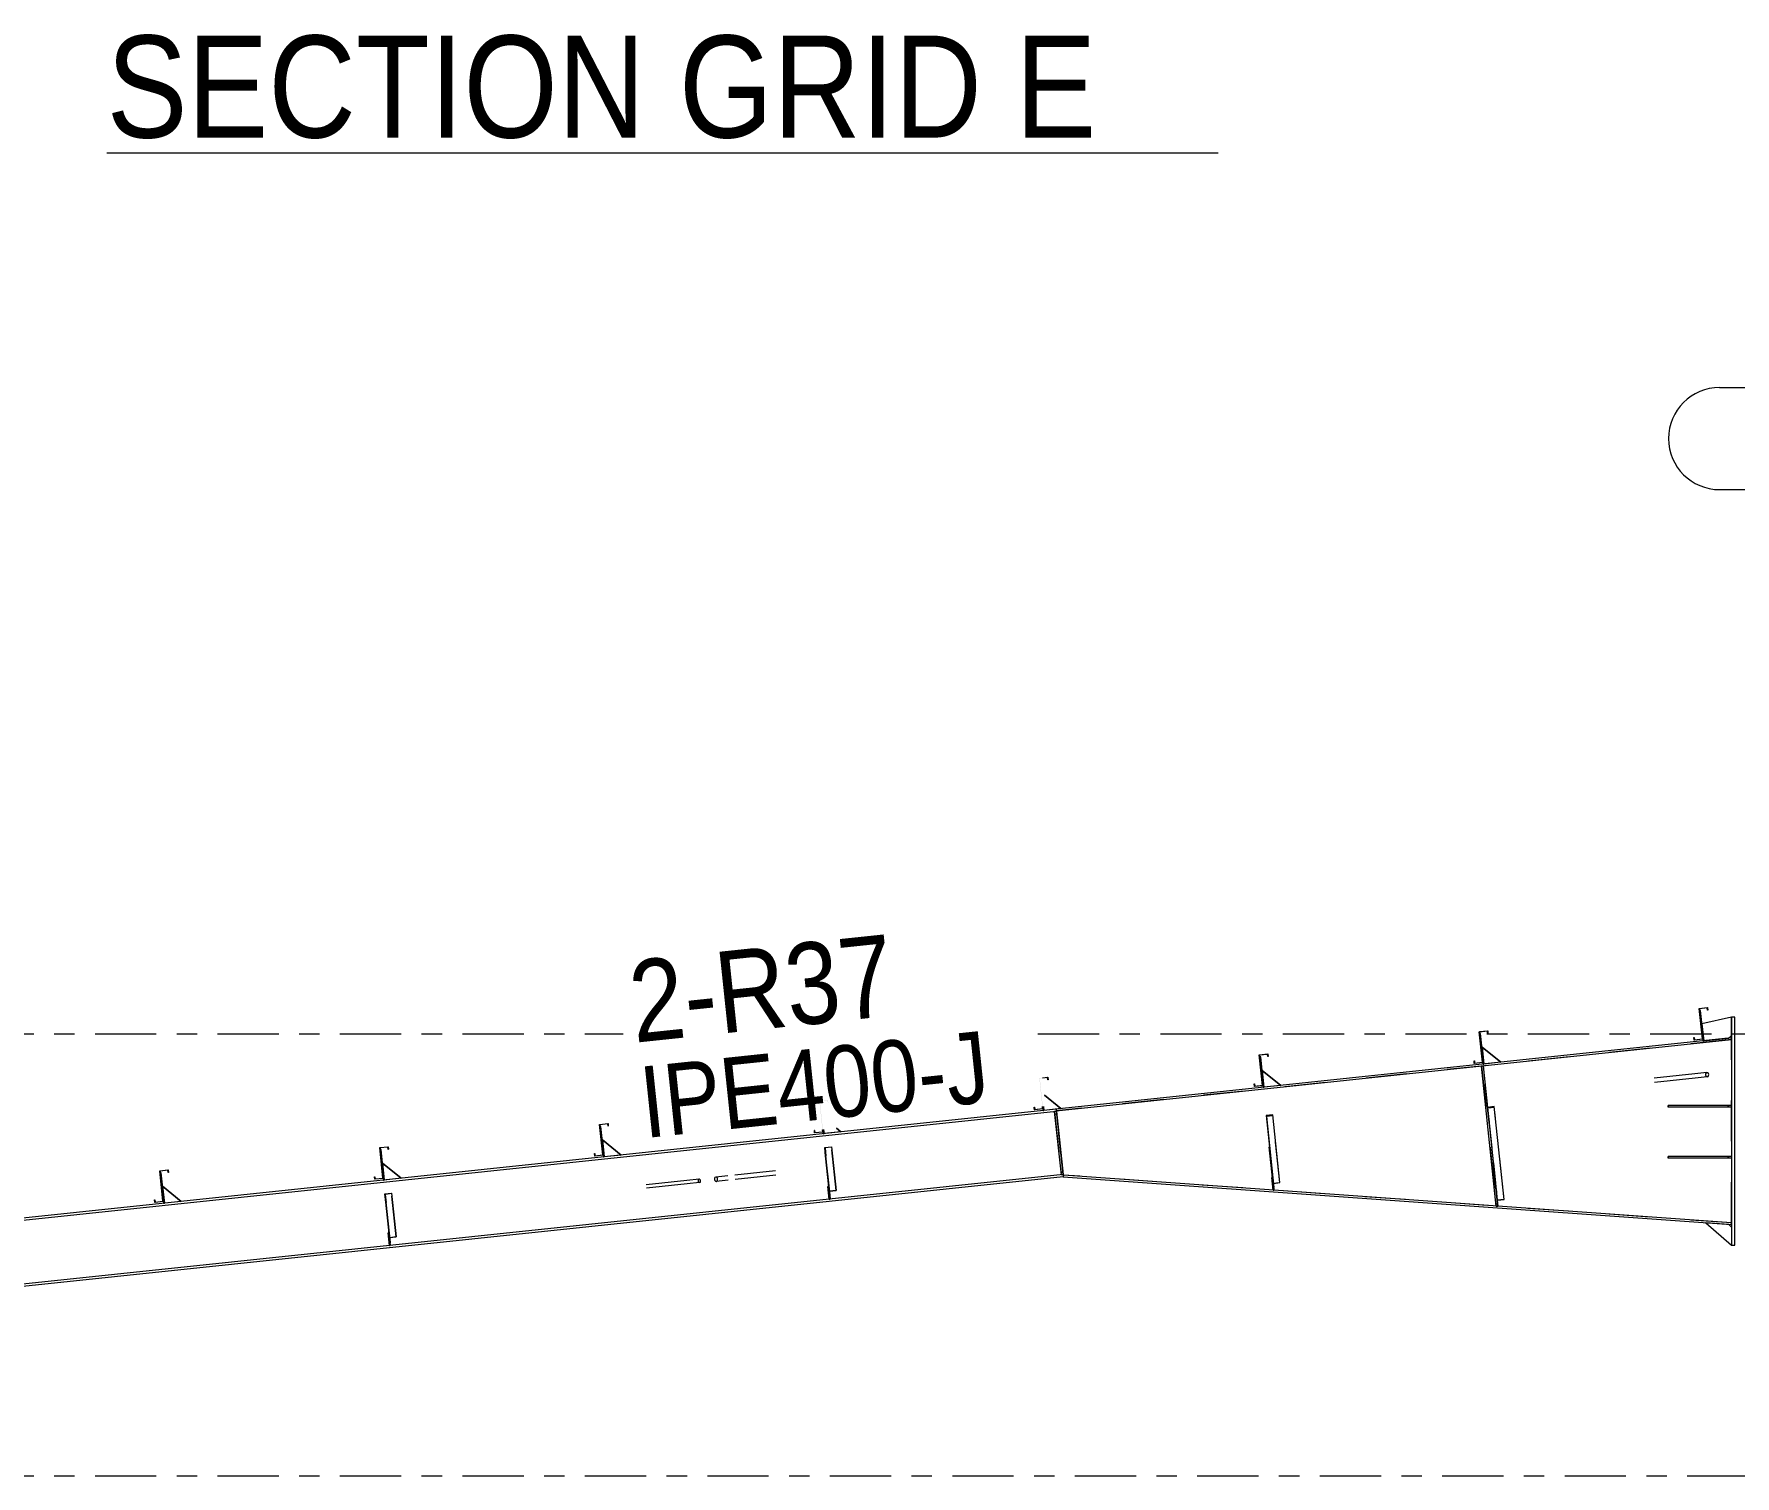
# Model space of a CAD drawing. Header units: millimetres. Extents: x -49 to 773, y -69 to 505.
# Drawn here: x 137 to 220.3, y 91.9 to 162.5 of the extents above; entities that cross this region are included whole.
import ezdxf

# ---------------------------------------------------------------- set-up
doc = ezdxf.new("R2010")
doc.units = ezdxf.units.MM
for name, pattern in [('XKITLINE00', [0]), ('XKITLINE02', [4, 2, -2]), ('XKITLINE03', [6, 3, -1, 1, -1])]:
    doc.linetypes.add(name, pattern=pattern)
for name, color, linetype, lineweight in [('OtherObjectType', 7, 'Continuous', 0), ('Part', 2, 'Continuous', 0), ('PartMark', 7, 'Continuous', 0), ('S-grid', 1, 'Continuous', 0)]:
    doc.layers.add(name, color=color, linetype=linetype, lineweight=lineweight)
doc.styles.add('ARIAL', font='ARIAL.TTF')

# ---------------------------------------------------------------- blocks, each defined once
blk = doc.blocks.new('*A16')
at = {"layer": 'Part'}
blk.add_hatch(color=3, dxfattribs=at).paths.add_polyline_path([(164.718, 109.1), (165.132, 109.144), (165.145, 109.019), (165.13, 109.018), (165.119, 109.127), (164.734, 109.086), (164.892, 107.593), (164.477, 107.549), (164.464, 107.674), (164.479, 107.675), (164.491, 107.566), (164.875, 107.606)], flags=17)
blk = doc.blocks.new('*A17')
at = {"layer": 'Part'}
blk.add_hatch(color=3, dxfattribs=at).paths.add_polyline_path([(175.491, 110.236), (175.906, 110.28), (175.919, 110.156), (175.904, 110.154), (175.892, 110.263), (175.508, 110.223), (175.665, 108.729), (175.251, 108.686), (175.238, 108.81), (175.253, 108.812), (175.264, 108.702), (175.649, 108.743)], flags=17)
blk = doc.blocks.new('*A18')
at = {"layer": 'Part'}
blk.add_hatch(color=3, dxfattribs=at).paths.add_polyline_path([(154.199, 105.695), (154.53, 105.73), (154.532, 105.709), (154.217, 105.675), (154.259, 105.277), (154.243, 105.275)], flags=17)
blk = doc.blocks.new('*A19')
at = {"layer": 'Part'}
blk.add_hatch(color=3, dxfattribs=at).paths.add_polyline_path([(175.746, 107.967), (176.077, 108.002), (176.079, 107.981), (175.765, 107.948), (175.807, 107.549), (175.79, 107.547)], flags=17)
blk = doc.blocks.new('*A31')
at = {"layer": 'Part'}
blk.add_hatch(color=3, dxfattribs=at).paths.add_polyline_path([(143.171, 106.827), (143.585, 106.871), (143.598, 106.746), (143.583, 106.745), (143.572, 106.854), (143.187, 106.814), (143.345, 105.32), (142.93, 105.277), (142.917, 105.401), (142.932, 105.403), (142.944, 105.293), (143.328, 105.334)], flags=17)
blk = doc.blocks.new('*A32')
at = {"layer": 'Part'}
blk.add_hatch(color=3, dxfattribs=at).paths.add_polyline_path([(153.944, 107.963), (154.359, 108.007), (154.372, 107.883), (154.357, 107.881), (154.345, 107.991), (153.961, 107.95), (154.118, 106.457), (153.704, 106.413), (153.691, 106.537), (153.706, 106.539), (153.717, 106.43), (154.102, 106.47)], flags=17)
blk = doc.blocks.new('*A33')
at = {"layer": 'Part'}
blk.add_hatch(color=3, dxfattribs=at).paths.add_polyline_path([(164.718, 109.1), (165.132, 109.144), (165.145, 109.019), (165.13, 109.018), (165.119, 109.127), (164.734, 109.086), (164.892, 107.593), (164.477, 107.549), (164.464, 107.674), (164.479, 107.675), (164.491, 107.566), (164.875, 107.606)], flags=17)
blk = doc.blocks.new('*A34')
at = {"layer": 'Part'}
blk.add_hatch(color=3, dxfattribs=at).paths.add_polyline_path([(175.491, 110.236), (175.906, 110.28), (175.919, 110.156), (175.904, 110.154), (175.892, 110.263), (175.508, 110.223), (175.665, 108.729), (175.251, 108.686), (175.238, 108.81), (175.253, 108.812), (175.264, 108.702), (175.649, 108.743)], flags=17)
blk = doc.blocks.new('*A58')
at = {"layer": 'Part'}
blk.add_hatch(color=3, dxfattribs=at).paths.add_polyline_path([(153.944, 107.963), (154.359, 108.007), (154.372, 107.883), (154.357, 107.881), (154.345, 107.991), (153.961, 107.95), (154.118, 106.457), (153.704, 106.413), (153.691, 106.537), (153.706, 106.539), (153.717, 106.43), (154.102, 106.47)], flags=17)
blk = doc.blocks.new('*A66')
at = {"layer": 'Part'}
blk.add_hatch(color=3, dxfattribs=at).paths.add_polyline_path([(143.171, 106.827), (143.585, 106.871), (143.598, 106.746), (143.583, 106.745), (143.572, 106.854), (143.187, 106.814), (143.345, 105.32), (142.93, 105.277), (142.917, 105.401), (142.932, 105.403), (142.944, 105.293), (143.328, 105.334)], flags=17)
blk = doc.blocks.new('*A83')
at = {"layer": 'Part'}
blk.add_hatch(color=3, dxfattribs=at).paths.add_polyline_path([(218.586, 114.782), (219, 114.825), (219.013, 114.701), (218.998, 114.699), (218.987, 114.809), (218.602, 114.768), (218.76, 113.275), (218.345, 113.231), (218.332, 113.355), (218.347, 113.357), (218.359, 113.248), (218.743, 113.288)], flags=17)
blk = doc.blocks.new('*A84')
at = {"layer": 'Part'}
blk.add_hatch(color=3, dxfattribs=at).paths.add_polyline_path([(186.265, 111.373), (186.679, 111.416), (186.692, 111.292), (186.677, 111.29), (186.666, 111.4), (186.281, 111.359), (186.439, 109.866), (186.025, 109.822), (186.011, 109.946), (186.026, 109.948), (186.038, 109.839), (186.422, 109.879)], flags=17)
blk = doc.blocks.new('*A85')
at = {"layer": 'Part'}
blk.add_hatch(color=3, dxfattribs=at).paths.add_polyline_path([(197.039, 112.509), (197.453, 112.553), (197.466, 112.428), (197.451, 112.427), (197.44, 112.536), (197.055, 112.496), (197.213, 111.002), (196.798, 110.958), (196.785, 111.083), (196.8, 111.084), (196.811, 110.975), (197.196, 111.016)], flags=17)
blk = doc.blocks.new('*A86')
at = {"layer": 'Part'}
blk.add_hatch(color=3, dxfattribs=at).paths.add_polyline_path([(207.812, 113.645), (208.226, 113.689), (208.24, 113.565), (208.225, 113.563), (208.213, 113.672), (207.829, 113.632), (207.986, 112.139), (207.572, 112.095), (207.559, 112.219), (207.574, 112.221), (207.585, 112.111), (207.97, 112.152)], flags=17)
blk = doc.blocks.new('*A89')
at = {"layer": 'Part'}
blk.add_hatch(color=3, dxfattribs=at).paths.add_polyline_path([(218.586, 114.782), (219, 114.825), (219.013, 114.701), (218.998, 114.699), (218.987, 114.809), (218.602, 114.768), (218.76, 113.275), (218.345, 113.231), (218.332, 113.355), (218.347, 113.357), (218.359, 113.248), (218.743, 113.288)], flags=17)
blk = doc.blocks.new('*A90')
at = {"layer": 'Part'}
blk.add_hatch(color=3, dxfattribs=at).paths.add_polyline_path([(197.039, 112.509), (197.453, 112.553), (197.466, 112.428), (197.451, 112.427), (197.44, 112.536), (197.055, 112.496), (197.213, 111.002), (196.798, 110.958), (196.785, 111.083), (196.8, 111.084), (196.811, 110.975), (197.196, 111.016)], flags=17)
blk = doc.blocks.new('*A91')
at = {"layer": 'Part'}
blk.add_hatch(color=3, dxfattribs=at).paths.add_polyline_path([(207.812, 113.645), (208.226, 113.689), (208.24, 113.565), (208.225, 113.563), (208.213, 113.672), (207.829, 113.632), (207.986, 112.139), (207.572, 112.095), (207.559, 112.219), (207.574, 112.221), (207.585, 112.111), (207.97, 112.152)], flags=17)
blk = doc.blocks.new('*A92')
at = {"layer": 'Part'}
blk.add_hatch(color=3, dxfattribs=at).paths.add_polyline_path([(208.218, 109.937), (208.55, 109.972), (208.553, 109.94), (208.238, 109.907), (208.303, 109.294), (208.286, 109.292)], flags=17)
blk = doc.blocks.new('*A93')
at = {"layer": 'Part'}
blk.add_hatch(color=3, dxfattribs=at).paths.add_polyline_path([(197.367, 109.533), (197.699, 109.568), (197.702, 109.542), (197.387, 109.509), (197.439, 109.014), (197.422, 109.012)], flags=17)
blk = doc.blocks.new('*A94')
at = {"layer": 'Part'}
blk.add_hatch(color=3, dxfattribs=at).paths.add_polyline_path([(186.265, 111.373), (186.679, 111.416), (186.692, 111.292), (186.677, 111.29), (186.666, 111.4), (186.281, 111.359), (186.439, 109.866), (186.025, 109.822), (186.011, 109.946), (186.026, 109.948), (186.038, 109.839), (186.422, 109.879)], flags=17)
blk = doc.blocks.new('*A319')
at = {"layer": 'S-grid', "color": 1, "linetype": 'XKITLINE03', "lineweight": 0}
for p, q in [((-10, 113.542), (165.879, 113.542)), ((186.192, 113.542), (396.77, 113.542))]:
    blk.add_line(p, q, dxfattribs=at)
blk = doc.blocks.new('*A320')
at = {"layer": 'S-grid', "color": 1, "linetype": 'XKITLINE03', "lineweight": 0}
blk.add_line((-10, 91.875), (396.77, 91.875), dxfattribs=at)
blk = doc.blocks.new('*A322')
at = {"layer": 'Part', "color": 2, "linetype": 'XKITLINE00', "lineweight": 0}
for p, q in [((187.084, 109.85), (114.45, 102.189)), ((187.095, 109.742), (114.462, 102.081)), ((187.093, 109.767), (187.095, 109.742)), ((187.422, 106.643), (122.476, 99.793)), ((187.434, 106.535), (122.487, 99.685)), ((187.422, 106.643), (187.434, 106.535)), ((122.145, 99.758), (114.788, 98.982)), ((122.156, 99.65), (114.8, 98.874))]:
    blk.add_line(p, q, dxfattribs=at)
at = {"layer": 'Part', "color": 7, "linetype": 'XKITLINE02', "lineweight": 0}
for p, q in [((187.084, 109.85), (187.093, 109.767)), ((187.095, 109.742), (187.422, 106.643)), ((114.45, 102.189), (114.8, 98.874)), ((122.476, 99.793), (122.145, 99.758)), ((122.487, 99.685), (122.156, 99.65))]:
    blk.add_line(p, q, dxfattribs=at)
blk = doc.blocks.new('*A365')
at = {"layer": 'Part', "color": 2, "linetype": 'XKITLINE00', "lineweight": 0}
for p, q in [((164.718, 109.1), (165.132, 109.144)), ((164.875, 107.606), (164.718, 109.1)), ((165.119, 109.127), (164.734, 109.086)), ((164.734, 109.086), (164.892, 107.593)), ((165.13, 109.018), (165.119, 109.127)), ((165.145, 109.019), (165.13, 109.018)), ((165.132, 109.144), (165.145, 109.019)), ((164.464, 107.674), (164.479, 107.675)), ((164.477, 107.549), (164.464, 107.674)), ((164.892, 107.593), (164.477, 107.549)), ((164.479, 107.675), (164.491, 107.566)), ((164.491, 107.566), (164.875, 107.606))]:
    blk.add_line(p, q, dxfattribs=at)
blk = doc.blocks.new('*A366')
at = {"layer": 'Part', "color": 2, "linetype": 'XKITLINE00', "lineweight": 0}
for p, q in [((175.238, 108.81), (175.253, 108.812)), ((175.239, 108.802), (175.238, 108.81)), ((175.251, 108.686), (175.239, 108.802)), ((175.665, 108.729), (175.251, 108.686)), ((175.253, 108.812), (175.254, 108.803)), ((175.254, 108.803), (175.264, 108.702)), ((175.264, 108.702), (175.649, 108.743)), ((175.649, 108.743), (175.638, 108.844)), ((175.653, 108.845), (175.665, 108.729))]:
    blk.add_line(p, q, dxfattribs=at)
blk = doc.blocks.new('*A367')
at = {"layer": 'Part', "color": 7, "linetype": 'XKITLINE02', "lineweight": 0}
for p, q in [((154.451, 103.306), (154.199, 105.695)), ((154.467, 103.308), (154.217, 105.675)), ((154.756, 103.59), (154.53, 105.73)), ((154.423, 103.568), (154.754, 103.603)), ((154.441, 103.557), (154.756, 103.59)), ((154.451, 103.306), (154.467, 103.308))]:
    blk.add_line(p, q, dxfattribs=at)
blk = doc.blocks.new('*A368')
at = {"layer": 'Part', "color": 7, "linetype": 'XKITLINE02', "lineweight": 0}
for p, q in [((154.4, 103.788), (154.358, 103.784)), ((154.358, 103.784), (154.424, 103.162)), ((154.465, 103.167), (154.4, 103.788)), ((154.411, 103.287), (154.452, 103.291)), ((154.424, 103.162), (154.465, 103.167))]:
    blk.add_line(p, q, dxfattribs=at)
blk = doc.blocks.new('*A369')
at = {"layer": 'Part', "color": 2, "linetype": 'XKITLINE00', "lineweight": 0}
for p, q in [((154.199, 105.695), (154.53, 105.73)), ((154.243, 105.275), (154.199, 105.695)), ((154.532, 105.709), (154.217, 105.675)), ((154.217, 105.675), (154.259, 105.277)), ((154.259, 105.277), (154.243, 105.275)), ((154.243, 105.275), (154.427, 103.528)), ((154.467, 103.308), (154.259, 105.277)), ((154.53, 105.73), (154.756, 103.59)), ((154.441, 103.557), (154.756, 103.59)), ((154.451, 103.306), (154.467, 103.308))]:
    blk.add_line(p, q, dxfattribs=at)
at = {"layer": 'Part', "color": 7, "linetype": 'XKITLINE02', "lineweight": 0}
for p, q in [((154.423, 103.568), (154.754, 103.603)), ((154.427, 103.528), (154.451, 103.306))]:
    blk.add_line(p, q, dxfattribs=at)
blk = doc.blocks.new('*A370')
at = {"layer": 'Part', "color": 2, "linetype": 'XKITLINE00', "lineweight": 0}
for p, q in [((154.011, 107.87), (153.97, 107.866)), ((154.168, 106.378), (154.011, 107.87)), ((154.118, 106.457), (154.127, 106.374))]:
    blk.add_line(p, q, dxfattribs=at)
at = {"layer": 'Part', "color": 7, "linetype": 'XKITLINE02', "lineweight": 0}
for p, q in [((153.97, 107.866), (154.118, 106.457)), ((154.127, 106.374), (154.168, 106.378))]:
    blk.add_line(p, q, dxfattribs=at)
blk = doc.blocks.new('*A371')
at = {"layer": 'Part', "color": 2, "linetype": 'XKITLINE00', "lineweight": 0}
blk.add_line((154.997, 106.466), (154.081, 107.207), dxfattribs=at)
at = {"layer": 'Part', "color": 7, "linetype": 'XKITLINE02', "lineweight": 0}
for p, q in [((154.081, 107.207), (154.168, 106.378)), ((154.081, 107.207), (154.081, 107.207)), ((154.081, 107.207), (154.997, 106.466)), ((154.168, 106.378), (154.081, 107.207)), ((154.997, 106.466), (154.168, 106.378))]:
    blk.add_line(p, q, dxfattribs=at)
blk = doc.blocks.new('*A372')
at = {"layer": 'Part', "color": 2, "linetype": 'XKITLINE00', "lineweight": 0}
for p, q in [((154.358, 103.784), (154.4, 103.788)), ((154.424, 103.162), (154.358, 103.784)), ((154.427, 103.528), (154.465, 103.167))]:
    blk.add_line(p, q, dxfattribs=at)
at = {"layer": 'Part', "color": 7, "linetype": 'XKITLINE02', "lineweight": 0}
for p, q in [((154.4, 103.788), (154.427, 103.528)), ((154.411, 103.287), (154.452, 103.291)), ((154.465, 103.167), (154.424, 103.162))]:
    blk.add_line(p, q, dxfattribs=at)
blk = doc.blocks.new('*A373')
at = {"layer": 'Part', "color": 7, "linetype": 'XKITLINE02', "lineweight": 0}
for p, q in [((175.998, 105.579), (175.746, 107.967)), ((176.014, 105.581), (175.765, 107.948)), ((176.303, 105.863), (176.077, 108.002)), ((175.97, 105.841), (176.302, 105.876)), ((175.988, 105.829), (176.303, 105.863)), ((175.998, 105.579), (176.014, 105.581))]:
    blk.add_line(p, q, dxfattribs=at)
blk = doc.blocks.new('*A374')
at = {"layer": 'Part', "color": 7, "linetype": 'XKITLINE02', "lineweight": 0}
for p, q in [((175.947, 106.061), (175.905, 106.057)), ((175.905, 106.057), (175.971, 105.435)), ((176.012, 105.439), (175.947, 106.061)), ((175.958, 105.559), (175.999, 105.564)), ((175.971, 105.435), (176.012, 105.439))]:
    blk.add_line(p, q, dxfattribs=at)
blk = doc.blocks.new('*A375')
at = {"layer": 'Part', "color": 2, "linetype": 'XKITLINE00', "lineweight": 0}
for p, q in [((175.746, 107.967), (176.077, 108.002)), ((175.79, 107.547), (175.746, 107.967)), ((176.079, 107.981), (175.765, 107.948)), ((175.765, 107.948), (175.807, 107.549)), ((175.807, 107.549), (175.79, 107.547)), ((175.79, 107.547), (175.974, 105.801)), ((176.014, 105.581), (175.807, 107.549)), ((176.077, 108.002), (176.303, 105.863)), ((175.988, 105.829), (176.303, 105.863)), ((175.998, 105.579), (176.014, 105.581))]:
    blk.add_line(p, q, dxfattribs=at)
at = {"layer": 'Part', "color": 7, "linetype": 'XKITLINE02', "lineweight": 0}
for p, q in [((175.97, 105.841), (176.302, 105.876)), ((175.974, 105.801), (175.998, 105.579))]:
    blk.add_line(p, q, dxfattribs=at)
blk = doc.blocks.new('*A376')
at = {"layer": 'Part', "color": 7, "linetype": 'XKITLINE02', "lineweight": 0}
for p, q in [((175.653, 108.845), (175.665, 108.729)), ((175.674, 108.647), (175.716, 108.651))]:
    blk.add_line(p, q, dxfattribs=at)
at = {"layer": 'Part', "color": 2, "linetype": 'XKITLINE00', "lineweight": 0}
for p, q in [((175.665, 108.729), (175.674, 108.647)), ((175.716, 108.651), (175.695, 108.85))]:
    blk.add_line(p, q, dxfattribs=at)
blk = doc.blocks.new('*A377')
at = {"layer": 'Part', "color": 7, "linetype": 'XKITLINE02', "lineweight": 0}
for p, q in [((175.695, 108.85), (175.716, 108.651)), ((175.716, 108.651), (175.695, 108.85)), ((176.544, 108.738), (175.716, 108.651)), ((176.324, 108.916), (176.544, 108.738))]:
    blk.add_line(p, q, dxfattribs=at)
at = {"layer": 'Part', "color": 2, "linetype": 'XKITLINE00', "lineweight": 0}
blk.add_line((176.544, 108.738), (176.324, 108.916), dxfattribs=at)
blk = doc.blocks.new('*A378')
at = {"layer": 'Part', "color": 2, "linetype": 'XKITLINE00', "lineweight": 0}
for p, q in [((175.905, 106.057), (175.947, 106.061)), ((175.971, 105.435), (175.905, 106.057)), ((175.974, 105.801), (176.012, 105.439))]:
    blk.add_line(p, q, dxfattribs=at)
at = {"layer": 'Part', "color": 7, "linetype": 'XKITLINE02', "lineweight": 0}
for p, q in [((175.947, 106.061), (175.974, 105.801)), ((175.958, 105.559), (175.999, 105.564)), ((176.012, 105.439), (175.971, 105.435))]:
    blk.add_line(p, q, dxfattribs=at)
blk = doc.blocks.new('*A379')
at = {"layer": 'Part', "color": 2, "linetype": 'XKITLINE00', "lineweight": 0}
for p, q in [((164.785, 109.006), (164.743, 109.002)), ((164.942, 107.515), (164.785, 109.006)), ((164.892, 107.593), (164.901, 107.51))]:
    blk.add_line(p, q, dxfattribs=at)
at = {"layer": 'Part', "color": 7, "linetype": 'XKITLINE02', "lineweight": 0}
for p, q in [((164.743, 109.002), (164.892, 107.593)), ((164.901, 107.51), (164.942, 107.515))]:
    blk.add_line(p, q, dxfattribs=at)
blk = doc.blocks.new('*A380')
at = {"layer": 'Part', "color": 2, "linetype": 'XKITLINE00', "lineweight": 0}
blk.add_line((165.771, 107.602), (164.855, 108.343), dxfattribs=at)
at = {"layer": 'Part', "color": 7, "linetype": 'XKITLINE02', "lineweight": 0}
for p, q in [((164.855, 108.343), (164.942, 107.515)), ((164.855, 108.343), (164.855, 108.343)), ((164.855, 108.343), (165.771, 107.602)), ((164.942, 107.515), (164.855, 108.343)), ((165.771, 107.602), (164.942, 107.515))]:
    blk.add_line(p, q, dxfattribs=at)
blk = doc.blocks.new('*A392')
at = {"layer": 'Part', "color": 2, "linetype": 'XKITLINE00', "lineweight": 0}
for p, q in [((143.171, 106.827), (143.585, 106.871)), ((143.328, 105.334), (143.171, 106.827)), ((143.572, 106.854), (143.187, 106.814)), ((143.187, 106.814), (143.345, 105.32)), ((143.583, 106.745), (143.572, 106.854)), ((143.598, 106.746), (143.583, 106.745)), ((143.585, 106.871), (143.598, 106.746)), ((142.917, 105.401), (142.932, 105.403)), ((142.93, 105.277), (142.917, 105.401)), ((143.345, 105.32), (142.93, 105.277)), ((142.932, 105.403), (142.944, 105.293)), ((142.944, 105.293), (143.328, 105.334))]:
    blk.add_line(p, q, dxfattribs=at)
blk = doc.blocks.new('*A393')
at = {"layer": 'Part', "color": 2, "linetype": 'XKITLINE00', "lineweight": 0}
for p, q in [((153.944, 107.963), (154.359, 108.007)), ((154.102, 106.47), (153.944, 107.963)), ((154.345, 107.991), (153.961, 107.95)), ((153.961, 107.95), (154.118, 106.457)), ((154.357, 107.881), (154.345, 107.991)), ((154.372, 107.883), (154.357, 107.881)), ((154.359, 108.007), (154.372, 107.883)), ((153.691, 106.537), (153.706, 106.539)), ((153.704, 106.413), (153.691, 106.537)), ((154.118, 106.457), (153.704, 106.413)), ((153.706, 106.539), (153.717, 106.43)), ((153.717, 106.43), (154.102, 106.47))]:
    blk.add_line(p, q, dxfattribs=at)
blk = doc.blocks.new('*A394')
at = {"layer": 'Part', "color": 2, "linetype": 'XKITLINE00', "lineweight": 0}
for p, q in [((164.718, 109.1), (165.132, 109.144)), ((164.875, 107.606), (164.718, 109.1)), ((165.119, 109.127), (164.734, 109.086)), ((164.734, 109.086), (164.892, 107.593)), ((165.13, 109.018), (165.119, 109.127)), ((165.145, 109.019), (165.13, 109.018)), ((165.132, 109.144), (165.145, 109.019)), ((164.464, 107.674), (164.479, 107.675)), ((164.477, 107.549), (164.464, 107.674)), ((164.892, 107.593), (164.477, 107.549)), ((164.479, 107.675), (164.491, 107.566)), ((164.491, 107.566), (164.875, 107.606))]:
    blk.add_line(p, q, dxfattribs=at)
blk = doc.blocks.new('*A395')
at = {"layer": 'Part', "color": 2, "linetype": 'XKITLINE00', "lineweight": 0}
for p, q in [((175.238, 108.81), (175.253, 108.812)), ((175.239, 108.802), (175.238, 108.81)), ((175.251, 108.686), (175.239, 108.802)), ((175.665, 108.729), (175.251, 108.686)), ((175.253, 108.812), (175.254, 108.803)), ((175.254, 108.803), (175.264, 108.702)), ((175.264, 108.702), (175.649, 108.743)), ((175.649, 108.743), (175.638, 108.844)), ((175.653, 108.845), (175.665, 108.729))]:
    blk.add_line(p, q, dxfattribs=at)
blk = doc.blocks.new('*A512')
at = {"layer": 'Part', "color": 2, "linetype": 'XKITLINE00', "lineweight": 0}
blk.add_line((144.224, 105.329), (143.307, 106.071), dxfattribs=at)
at = {"layer": 'Part', "color": 7, "linetype": 'XKITLINE02', "lineweight": 0}
for p, q in [((143.307, 106.071), (143.395, 105.242)), ((143.307, 106.071), (143.307, 106.071)), ((143.307, 106.071), (144.224, 105.329)), ((143.395, 105.242), (143.307, 106.071)), ((144.224, 105.329), (143.395, 105.242))]:
    blk.add_line(p, q, dxfattribs=at)
blk = doc.blocks.new('*A513')
at = {"layer": 'Part', "color": 2, "linetype": 'XKITLINE00', "lineweight": 0}
for p, q in [((143.237, 106.734), (143.196, 106.729)), ((143.395, 105.242), (143.237, 106.734)), ((143.345, 105.32), (143.353, 105.237))]:
    blk.add_line(p, q, dxfattribs=at)
at = {"layer": 'Part', "color": 7, "linetype": 'XKITLINE02', "lineweight": 0}
for p, q in [((143.196, 106.729), (143.345, 105.32)), ((143.353, 105.237), (143.395, 105.242))]:
    blk.add_line(p, q, dxfattribs=at)
blk = doc.blocks.new('*A515')
at = {"layer": 'Part', "color": 7, "linetype": 'XKITLINE02', "lineweight": 0}
for p, q in [((173.328, 106.828), (171.001, 106.583)), ((173.35, 106.621), (171.023, 106.375))]:
    blk.add_line(p, q, dxfattribs=at)
at = {"layer": 'Part', "color": 2, "linetype": 'XKITLINE00', "lineweight": 0}
for p, q in [((170.345, 106.461), (170.34, 106.408)), ((170.34, 106.408), (170.356, 106.357)), ((170.371, 106.502), (170.345, 106.461)), ((170.356, 106.357), (170.39, 106.323)), ((170.41, 106.52), (170.371, 106.502)), ((170.39, 106.323), (170.432, 106.313)), ((171.001, 106.583), (170.41, 106.52)), ((170.452, 106.511), (170.41, 106.52)), ((171.023, 106.375), (170.432, 106.313)), ((170.432, 106.313), (170.471, 106.331)), ((170.486, 106.476), (170.452, 106.511)), ((170.471, 106.331), (170.497, 106.372)), ((170.502, 106.425), (170.486, 106.476)), ((170.497, 106.372), (170.502, 106.425))]:
    blk.add_line(p, q, dxfattribs=at)
blk = doc.blocks.new('*A516')
at = {"layer": 'Part', "color": 2, "linetype": 'XKITLINE00', "lineweight": 0}
for p, q in [((153.944, 107.963), (154.359, 108.007)), ((154.102, 106.47), (153.944, 107.963)), ((154.345, 107.991), (153.961, 107.95)), ((153.961, 107.95), (154.118, 106.457)), ((154.357, 107.881), (154.345, 107.991)), ((154.372, 107.883), (154.357, 107.881)), ((154.359, 108.007), (154.372, 107.883)), ((153.691, 106.537), (153.706, 106.539)), ((153.704, 106.413), (153.691, 106.537)), ((154.118, 106.457), (153.704, 106.413)), ((153.706, 106.539), (153.717, 106.43)), ((153.717, 106.43), (154.102, 106.47))]:
    blk.add_line(p, q, dxfattribs=at)
blk = doc.blocks.new('*A527')
at = {"layer": 'Part', "color": 7, "linetype": 'XKITLINE02', "lineweight": 0}
for p, q in [((168.986, 106.349), (166.527, 106.09)), ((169.003, 106.183), (166.544, 105.924))]:
    blk.add_line(p, q, dxfattribs=at)
at = {"layer": 'Part', "color": 2, "linetype": 'XKITLINE00', "lineweight": 0}
for p, q in [((169.597, 106.413), (168.986, 106.349)), ((169.614, 106.248), (169.003, 106.183)), ((169.555, 106.384), (169.542, 106.324)), ((169.542, 106.324), (169.567, 106.267)), ((169.597, 106.413), (169.555, 106.384)), ((169.567, 106.267), (169.614, 106.248)), ((169.644, 106.394), (169.597, 106.413)), ((169.614, 106.248), (169.657, 106.277)), ((169.669, 106.337), (169.644, 106.394)), ((169.657, 106.277), (169.669, 106.337))]:
    blk.add_line(p, q, dxfattribs=at)
blk = doc.blocks.new('*A529')
at = {"layer": 'Part', "color": 2, "linetype": 'XKITLINE00', "lineweight": 0}
for p, q in [((143.171, 106.827), (143.585, 106.871)), ((143.328, 105.334), (143.171, 106.827)), ((143.572, 106.854), (143.187, 106.814)), ((143.187, 106.814), (143.345, 105.32)), ((143.583, 106.745), (143.572, 106.854)), ((143.598, 106.746), (143.583, 106.745)), ((143.585, 106.871), (143.598, 106.746)), ((142.917, 105.401), (142.932, 105.403)), ((142.93, 105.277), (142.917, 105.401)), ((143.345, 105.32), (142.93, 105.277)), ((142.932, 105.403), (142.944, 105.293)), ((142.944, 105.293), (143.328, 105.334))]:
    blk.add_line(p, q, dxfattribs=at)
blk = doc.blocks.new('*A603')
at = {"layer": 'S-grid', "color": 1, "linetype": 'XKITLINE00', "lineweight": 0}
for p, q in [((219.589, 145.208), (224.577, 145.208)), ((219.589, 140.208), (224.577, 140.208))]:
    blk.add_line(p, q, dxfattribs=at)
for centre, start, end in [((219.589, 142.708), 90, 270), ((224.577, 142.708), 270, 90)]:
    blk.add_arc(centre, 2.5, start, end, dxfattribs=at)
blk = doc.blocks.new('*A607')
at = {"layer": 'Part', "color": 2, "linetype": 'XKITLINE00', "lineweight": 0}
for p, q in [((218.92, 104.281), (220.167, 103.192)), ((220.042, 104.2), (220.167, 104.067))]:
    blk.add_line(p, q, dxfattribs=at)
at = {"layer": 'Part', "color": 7, "linetype": 'XKITLINE02', "lineweight": 0}
for p, q in [((220.042, 104.2), (218.92, 104.281)), ((220.167, 104.067), (220.167, 103.192))]:
    blk.add_line(p, q, dxfattribs=at)
blk = doc.blocks.new('*A638')
at = {"layer": 'Part', "color": 2, "linetype": 'XKITLINE00', "lineweight": 0}
for p, q in [((218.586, 114.782), (219, 114.825)), ((218.743, 113.288), (218.586, 114.782)), ((218.987, 114.809), (218.602, 114.768)), ((218.602, 114.768), (218.76, 113.275)), ((218.998, 114.699), (218.987, 114.809)), ((219.013, 114.701), (218.998, 114.699)), ((219, 114.825), (219.013, 114.701)), ((218.332, 113.355), (218.347, 113.357)), ((218.345, 113.231), (218.332, 113.355)), ((218.347, 113.357), (218.359, 113.248)), ((218.76, 113.275), (218.345, 113.231)), ((218.359, 113.248), (218.743, 113.288))]:
    blk.add_line(p, q, dxfattribs=at)
blk = doc.blocks.new('*A639')
at = {"layer": 'Part', "color": 2, "linetype": 'XKITLINE00', "lineweight": 0}
for p, q in [((186.419, 111.389), (186.679, 111.416)), ((186.666, 111.4), (186.42, 111.374)), ((186.677, 111.29), (186.666, 111.4)), ((186.692, 111.292), (186.677, 111.29)), ((186.679, 111.416), (186.692, 111.292)), ((186.011, 109.946), (186.026, 109.948)), ((186.012, 109.938), (186.011, 109.946)), ((186.025, 109.822), (186.012, 109.938)), ((186.439, 109.866), (186.025, 109.822)), ((186.026, 109.948), (186.027, 109.94)), ((186.027, 109.94), (186.038, 109.839)), ((186.038, 109.839), (186.422, 109.879)), ((186.422, 109.879), (186.412, 109.98)), ((186.427, 109.982), (186.439, 109.866))]:
    blk.add_line(p, q, dxfattribs=at)
blk = doc.blocks.new('*A640')
at = {"layer": 'Part', "color": 2, "linetype": 'XKITLINE00', "lineweight": 0}
for p, q in [((197.039, 112.509), (197.453, 112.553)), ((197.196, 111.016), (197.039, 112.509)), ((197.44, 112.536), (197.055, 112.496)), ((197.451, 112.427), (197.44, 112.536)), ((197.453, 112.553), (197.466, 112.428)), ((197.055, 112.496), (197.213, 111.002)), ((197.466, 112.428), (197.451, 112.427)), ((196.785, 111.083), (196.8, 111.084)), ((196.798, 110.958), (196.785, 111.083)), ((197.213, 111.002), (196.798, 110.958)), ((196.8, 111.084), (196.811, 110.975)), ((196.811, 110.975), (197.196, 111.016))]:
    blk.add_line(p, q, dxfattribs=at)
blk = doc.blocks.new('*A641')
at = {"layer": 'Part', "color": 2, "linetype": 'XKITLINE00', "lineweight": 0}
for p, q in [((207.812, 113.645), (208.226, 113.689)), ((207.97, 112.152), (207.812, 113.645)), ((208.213, 113.672), (207.829, 113.632)), ((207.829, 113.632), (207.986, 112.139)), ((208.225, 113.563), (208.213, 113.672)), ((208.24, 113.565), (208.225, 113.563)), ((208.226, 113.689), (208.24, 113.565)), ((207.559, 112.219), (207.574, 112.221)), ((207.572, 112.095), (207.559, 112.219)), ((207.986, 112.139), (207.572, 112.095)), ((207.574, 112.221), (207.585, 112.111)), ((207.585, 112.111), (207.97, 112.152))]:
    blk.add_line(p, q, dxfattribs=at)
blk = doc.blocks.new('*A645')
at = {"layer": 'Part', "color": 2, "linetype": 'XKITLINE00', "lineweight": 0}
for p, q in [((218.586, 114.782), (219, 114.825)), ((218.743, 113.288), (218.586, 114.782)), ((218.987, 114.809), (218.602, 114.768)), ((218.602, 114.768), (218.76, 113.275)), ((218.998, 114.699), (218.987, 114.809)), ((219.013, 114.701), (218.998, 114.699)), ((219, 114.825), (219.013, 114.701)), ((218.332, 113.355), (218.347, 113.357)), ((218.345, 113.231), (218.332, 113.355)), ((218.347, 113.357), (218.359, 113.248)), ((218.76, 113.275), (218.345, 113.231)), ((218.359, 113.248), (218.743, 113.288))]:
    blk.add_line(p, q, dxfattribs=at)
blk = doc.blocks.new('*A646')
at = {"layer": 'Part', "color": 2, "linetype": 'XKITLINE00', "lineweight": 0}
for p, q in [((197.039, 112.509), (197.453, 112.553)), ((197.196, 111.016), (197.039, 112.509)), ((197.44, 112.536), (197.055, 112.496)), ((197.451, 112.427), (197.44, 112.536)), ((197.453, 112.553), (197.466, 112.428)), ((197.055, 112.496), (197.213, 111.002)), ((197.466, 112.428), (197.451, 112.427)), ((196.785, 111.083), (196.8, 111.084)), ((196.798, 110.958), (196.785, 111.083)), ((197.213, 111.002), (196.798, 110.958)), ((196.8, 111.084), (196.811, 110.975)), ((196.811, 110.975), (197.196, 111.016))]:
    blk.add_line(p, q, dxfattribs=at)
blk = doc.blocks.new('*A647')
at = {"layer": 'Part', "color": 2, "linetype": 'XKITLINE00', "lineweight": 0}
for p, q in [((207.812, 113.645), (208.226, 113.689)), ((207.97, 112.152), (207.812, 113.645)), ((208.213, 113.672), (207.829, 113.632)), ((207.829, 113.632), (207.986, 112.139)), ((208.225, 113.563), (208.213, 113.672)), ((208.24, 113.565), (208.225, 113.563)), ((208.226, 113.689), (208.24, 113.565)), ((207.559, 112.219), (207.574, 112.221)), ((207.572, 112.095), (207.559, 112.219)), ((207.986, 112.139), (207.572, 112.095)), ((207.574, 112.221), (207.585, 112.111)), ((207.585, 112.111), (207.97, 112.152))]:
    blk.add_line(p, q, dxfattribs=at)
blk = doc.blocks.new('*A648')
at = {"layer": 'Part', "color": 2, "linetype": 'XKITLINE00', "lineweight": 0}
for p, q in [((187.439, 106.618), (187.434, 106.535)), ((187.434, 106.535), (220.161, 104.192)), ((220.167, 104.275), (187.439, 106.618)), ((220.161, 104.192), (220.167, 104.275))]:
    blk.add_line(p, q, dxfattribs=at)
blk = doc.blocks.new('*A649')
at = {"layer": 'Part', "color": 2, "linetype": 'XKITLINE00', "lineweight": 0}
for p, q in [((220.158, 113.339), (187.084, 109.85)), ((220.167, 113.256), (220.158, 113.339)), ((187.093, 109.767), (220.167, 113.256)), ((187.084, 109.85), (187.093, 109.767))]:
    blk.add_line(p, q, dxfattribs=at)
blk = doc.blocks.new('*A650')
at = {"layer": 'Part', "color": 7, "linetype": 'XKITLINE02', "lineweight": 0}
for p, q in [((220.167, 113.256), (187.093, 109.767)), ((220.167, 104.275), (220.167, 113.256)), ((187.093, 109.767), (187.425, 106.619)), ((220.167, 104.275), (187.439, 106.618))]:
    blk.add_line(p, q, dxfattribs=at)
at = {"layer": 'Part', "color": 2, "linetype": 'XKITLINE00', "lineweight": 0}
blk.add_line((187.439, 106.618), (187.425, 106.619), dxfattribs=at)
blk = doc.blocks.new('*A651')
at = {"layer": 'Part', "color": 7, "linetype": 'XKITLINE02', "lineweight": 0}
for p, q in [((187.095, 109.742), (187.012, 109.734)), ((187.012, 109.734), (187.339, 106.634)), ((187.025, 109.609), (187.108, 109.618)), ((187.422, 106.643), (187.095, 109.742)), ((187.326, 106.758), (187.409, 106.767)), ((187.339, 106.634), (187.422, 106.643))]:
    blk.add_line(p, q, dxfattribs=at)
blk = doc.blocks.new('*A652')
at = {"layer": 'Part', "color": 7, "linetype": 'XKITLINE02', "lineweight": 0}
for p, q in [((186.427, 109.982), (186.439, 109.866)), ((186.448, 109.783), (186.489, 109.787))]:
    blk.add_line(p, q, dxfattribs=at)
at = {"layer": 'Part', "color": 2, "linetype": 'XKITLINE00', "lineweight": 0}
for p, q in [((186.439, 109.866), (186.448, 109.783)), ((186.489, 109.787), (186.468, 109.986))]:
    blk.add_line(p, q, dxfattribs=at)
blk = doc.blocks.new('*A653')
at = {"layer": 'Part', "color": 2, "linetype": 'XKITLINE00', "lineweight": 0}
blk.add_line((187.318, 109.875), (186.51, 110.529), dxfattribs=at)
at = {"layer": 'Part', "color": 7, "linetype": 'XKITLINE02', "lineweight": 0}
for p, q in [((186.51, 110.529), (187.318, 109.875)), ((186.468, 109.986), (186.489, 109.787)), ((186.489, 109.787), (186.468, 109.986)), ((187.318, 109.875), (186.489, 109.787))]:
    blk.add_line(p, q, dxfattribs=at)
blk = doc.blocks.new('*A654')
at = {"layer": 'Part', "color": 7, "linetype": 'XKITLINE02', "lineweight": 0}
for p, q in [((187.095, 109.742), (187.012, 109.734)), ((187.025, 109.609), (187.108, 109.618)), ((187.409, 106.767), (187.326, 106.758)), ((187.422, 106.643), (187.339, 106.634))]:
    blk.add_line(p, q, dxfattribs=at)
at = {"layer": 'Part', "color": 2, "linetype": 'XKITLINE00', "lineweight": 0}
for p, q in [((187.339, 106.634), (187.012, 109.734)), ((187.095, 109.742), (187.422, 106.643))]:
    blk.add_line(p, q, dxfattribs=at)
blk = doc.blocks.new('*A655')
at = {"layer": 'Part', "color": 7, "linetype": 'XKITLINE02', "lineweight": 0}
for p, q in [((208.715, 105.229), (208.218, 109.937)), ((208.731, 105.231), (208.238, 109.907)), ((209.029, 105.426), (208.55, 109.972)), ((208.697, 105.399), (209.028, 105.434)), ((208.714, 105.392), (209.029, 105.426)), ((208.715, 105.229), (208.731, 105.231))]:
    blk.add_line(p, q, dxfattribs=at)
blk = doc.blocks.new('*A656')
at = {"layer": 'Part', "color": 7, "linetype": 'XKITLINE02', "lineweight": 0}
for p, q in [((208.004, 111.973), (207.921, 111.964)), ((207.921, 111.964), (208.646, 105.085)), ((208.729, 105.094), (208.004, 111.973)), ((208.633, 105.21), (208.716, 105.218)), ((208.646, 105.085), (208.729, 105.094))]:
    blk.add_line(p, q, dxfattribs=at)
blk = doc.blocks.new('*A657')
at = {"layer": 'Part', "color": 7, "linetype": 'XKITLINE02', "lineweight": 0}
for p, q in [((197.739, 106.012), (197.367, 109.533)), ((197.755, 106.014), (197.387, 109.509)), ((198.049, 106.248), (197.699, 109.568)), ((197.717, 106.223), (198.048, 106.258)), ((197.734, 106.214), (198.049, 106.248)), ((197.739, 106.012), (197.755, 106.014))]:
    blk.add_line(p, q, dxfattribs=at)
blk = doc.blocks.new('*A658')
at = {"layer": 'Part', "color": 7, "linetype": 'XKITLINE02', "lineweight": 0}
for p, q in [((197.687, 106.501), (197.646, 106.497)), ((197.646, 106.497), (197.711, 105.875)), ((197.753, 105.88), (197.687, 106.501)), ((197.698, 106), (197.74, 106.004)), ((197.711, 105.875), (197.753, 105.88))]:
    blk.add_line(p, q, dxfattribs=at)
blk = doc.blocks.new('*A659')
at = {"layer": 'Part', "color": 2, "linetype": 'XKITLINE00', "lineweight": 0}
for p, q in [((208.55, 109.972), (208.218, 109.937)), ((208.218, 109.937), (208.682, 105.543)), ((208.238, 109.907), (208.553, 109.94)), ((208.731, 105.231), (208.238, 109.907)), ((208.303, 109.294), (208.286, 109.292)), ((209.029, 105.426), (208.55, 109.972)), ((208.714, 105.392), (209.029, 105.426)), ((208.715, 105.229), (208.731, 105.231))]:
    blk.add_line(p, q, dxfattribs=at)
at = {"layer": 'Part', "color": 7, "linetype": 'XKITLINE02', "lineweight": 0}
for p, q in [((208.682, 105.543), (208.715, 105.229)), ((208.697, 105.399), (209.028, 105.434))]:
    blk.add_line(p, q, dxfattribs=at)
blk = doc.blocks.new('*A660')
at = {"layer": 'Part', "color": 2, "linetype": 'XKITLINE00', "lineweight": 0}
for p, q in [((207.879, 113.552), (207.837, 113.547)), ((208.036, 112.06), (207.879, 113.552)), ((207.986, 112.139), (207.995, 112.056))]:
    blk.add_line(p, q, dxfattribs=at)
at = {"layer": 'Part', "color": 7, "linetype": 'XKITLINE02', "lineweight": 0}
for p, q in [((207.837, 113.547), (207.986, 112.139)), ((207.995, 112.056), (208.036, 112.06))]:
    blk.add_line(p, q, dxfattribs=at)
blk = doc.blocks.new('*A661')
at = {"layer": 'Part', "color": 2, "linetype": 'XKITLINE00', "lineweight": 0}
blk.add_line((208.865, 112.147), (207.949, 112.889), dxfattribs=at)
at = {"layer": 'Part', "color": 7, "linetype": 'XKITLINE02', "lineweight": 0}
for p, q in [((207.949, 112.889), (208.036, 112.06)), ((207.949, 112.889), (207.949, 112.889)), ((207.949, 112.889), (208.865, 112.147)), ((208.036, 112.06), (207.949, 112.889)), ((208.865, 112.147), (208.036, 112.06))]:
    blk.add_line(p, q, dxfattribs=at)
blk = doc.blocks.new('*A662')
at = {"layer": 'Part', "color": 7, "linetype": 'XKITLINE02', "lineweight": 0}
for p, q in [((207.921, 111.964), (208.004, 111.973)), ((208.218, 109.937), (208.682, 105.543)), ((208.633, 105.21), (208.716, 105.218)), ((208.645, 105.1), (208.646, 105.085)), ((208.729, 105.094), (208.646, 105.085))]:
    blk.add_line(p, q, dxfattribs=at)
at = {"layer": 'Part', "color": 2, "linetype": 'XKITLINE00', "lineweight": 0}
for p, q in [((208.645, 105.1), (207.921, 111.964)), ((208.004, 111.973), (208.218, 109.937)), ((208.682, 105.543), (208.729, 105.094))]:
    blk.add_line(p, q, dxfattribs=at)
blk = doc.blocks.new('*A663')
at = {"layer": 'Part', "color": 2, "linetype": 'XKITLINE00', "lineweight": 0}
for p, q in [((197.699, 109.568), (197.367, 109.533)), ((197.367, 109.533), (197.71, 106.288)), ((197.387, 109.509), (197.702, 109.542)), ((197.387, 109.509), (197.439, 109.014)), ((198.049, 106.248), (197.699, 109.568)), ((197.439, 109.014), (197.422, 109.012)), ((197.439, 109.014), (197.755, 106.014)), ((197.734, 106.214), (198.049, 106.248)), ((197.739, 106.012), (197.755, 106.014))]:
    blk.add_line(p, q, dxfattribs=at)
at = {"layer": 'Part', "color": 7, "linetype": 'XKITLINE02', "lineweight": 0}
for p, q in [((197.71, 106.288), (197.739, 106.012)), ((197.717, 106.223), (198.048, 106.258))]:
    blk.add_line(p, q, dxfattribs=at)
blk = doc.blocks.new('*A664')
at = {"layer": 'Part', "color": 2, "linetype": 'XKITLINE00', "lineweight": 0}
for p, q in [((197.105, 112.415), (197.064, 112.411)), ((197.263, 110.924), (197.105, 112.415)), ((197.213, 111.002), (197.221, 110.919))]:
    blk.add_line(p, q, dxfattribs=at)
at = {"layer": 'Part', "color": 7, "linetype": 'XKITLINE02', "lineweight": 0}
for p, q in [((197.064, 112.411), (197.213, 111.002)), ((197.221, 110.919), (197.263, 110.924))]:
    blk.add_line(p, q, dxfattribs=at)
blk = doc.blocks.new('*A665')
at = {"layer": 'Part', "color": 2, "linetype": 'XKITLINE00', "lineweight": 0}
blk.add_line((198.091, 111.011), (197.175, 111.752), dxfattribs=at)
at = {"layer": 'Part', "color": 7, "linetype": 'XKITLINE02', "lineweight": 0}
for p, q in [((197.175, 111.752), (197.263, 110.924)), ((197.175, 111.752), (197.175, 111.752)), ((197.175, 111.752), (198.091, 111.011)), ((197.263, 110.924), (197.175, 111.752)), ((198.091, 111.011), (197.263, 110.924))]:
    blk.add_line(p, q, dxfattribs=at)
blk = doc.blocks.new('*A666')
at = {"layer": 'Part', "color": 2, "linetype": 'XKITLINE00', "lineweight": 0}
for p, q in [((197.646, 106.497), (197.687, 106.501)), ((197.711, 105.883), (197.646, 106.497)), ((197.71, 106.288), (197.753, 105.88))]:
    blk.add_line(p, q, dxfattribs=at)
at = {"layer": 'Part', "color": 7, "linetype": 'XKITLINE02', "lineweight": 0}
for p, q in [((197.687, 106.501), (197.71, 106.288)), ((197.698, 106), (197.74, 106.004)), ((197.711, 105.883), (197.711, 105.875)), ((197.753, 105.88), (197.711, 105.875))]:
    blk.add_line(p, q, dxfattribs=at)
blk = doc.blocks.new('*A674')
at = {"layer": 'Part', "color": 7, "linetype": 'XKITLINE02', "lineweight": 0}
for p, q in [((220.167, 110.026), (217.067, 110.026)), ((217.067, 109.942), (217.067, 110.026)), ((220, 109.942), (220, 110.026)), ((220.042, 109.942), (220.042, 110.026)), ((220.167, 110.026), (220.167, 109.942)), ((220.167, 109.942), (217.067, 109.942))]:
    blk.add_line(p, q, dxfattribs=at)
blk = doc.blocks.new('*A675')
at = {"layer": 'Part', "color": 7, "linetype": 'XKITLINE02', "lineweight": 0}
for p, q in [((220.167, 107.526), (217.067, 107.526)), ((217.067, 107.442), (217.067, 107.526)), ((220, 107.442), (220, 107.526)), ((220.042, 107.442), (220.042, 107.526)), ((220.167, 107.526), (220.167, 107.442)), ((220.167, 107.442), (217.067, 107.442))]:
    blk.add_line(p, q, dxfattribs=at)
blk = doc.blocks.new('*A680')
at = {"layer": 'Part', "color": 2, "linetype": 'XKITLINE00', "lineweight": 0}
for p, q in [((220.167, 114.359), (220.167, 103.192)), ((220.333, 114.359), (220.167, 114.359)), ((220.333, 103.192), (220.333, 114.359)), ((220.167, 103.192), (220.333, 103.192))]:
    blk.add_line(p, q, dxfattribs=at)
blk = doc.blocks.new('*A682')
at = {"layer": 'Part', "color": 2, "linetype": 'XKITLINE00', "lineweight": 0}
for p, q in [((218.652, 114.688), (218.611, 114.684)), ((218.81, 113.196), (218.652, 114.688)), ((218.76, 113.275), (218.768, 113.192))]:
    blk.add_line(p, q, dxfattribs=at)
at = {"layer": 'Part', "color": 7, "linetype": 'XKITLINE02', "lineweight": 0}
for p, q in [((218.611, 114.684), (218.76, 113.275)), ((218.768, 113.192), (218.81, 113.196))]:
    blk.add_line(p, q, dxfattribs=at)
blk = doc.blocks.new('*A689')
at = {"layer": 'Part', "color": 2, "linetype": 'XKITLINE00', "lineweight": 0}
for p, q in [((220.167, 110.026), (217.067, 110.026)), ((217.067, 110.026), (217.067, 109.942)), ((220, 109.942), (220, 110.026)), ((220.167, 109.942), (217.067, 109.942))]:
    blk.add_line(p, q, dxfattribs=at)
at = {"layer": 'Part', "color": 7, "linetype": 'XKITLINE02', "lineweight": 0}
for p, q in [((220.042, 109.942), (220.042, 110.026)), ((220.167, 110.026), (220.167, 109.942))]:
    blk.add_line(p, q, dxfattribs=at)
blk = doc.blocks.new('*A690')
at = {"layer": 'Part', "color": 2, "linetype": 'XKITLINE00', "lineweight": 0}
for p, q in [((220.167, 107.526), (217.067, 107.526)), ((217.067, 107.526), (217.067, 107.442)), ((220, 107.442), (220, 107.526)), ((220.167, 107.442), (217.067, 107.442))]:
    blk.add_line(p, q, dxfattribs=at)
at = {"layer": 'Part', "color": 7, "linetype": 'XKITLINE02', "lineweight": 0}
for p, q in [((220.042, 107.442), (220.042, 107.526)), ((220.167, 107.526), (220.167, 107.442))]:
    blk.add_line(p, q, dxfattribs=at)
blk = doc.blocks.new('*A691')
at = {"layer": 'Part', "color": 2, "linetype": 'XKITLINE00', "lineweight": 0}
for p, q in [((220.167, 114.359), (218.722, 114.025)), ((218.722, 114.025), (218.81, 113.196)), ((220.042, 113.326), (220.167, 113.465))]:
    blk.add_line(p, q, dxfattribs=at)
at = {"layer": 'Part', "color": 7, "linetype": 'XKITLINE02', "lineweight": 0}
for p, q in [((220.167, 113.465), (220.167, 114.359)), ((218.81, 113.196), (220.042, 113.326))]:
    blk.add_line(p, q, dxfattribs=at)
blk = doc.blocks.new('*A692')
at = {"layer": 'Part', "color": 2, "linetype": 'XKITLINE00', "lineweight": 0}
for p, q in [((186.419, 111.389), (186.679, 111.416)), ((186.666, 111.4), (186.42, 111.374)), ((186.677, 111.29), (186.666, 111.4)), ((186.692, 111.292), (186.677, 111.29)), ((186.679, 111.416), (186.692, 111.292)), ((186.011, 109.946), (186.026, 109.948)), ((186.012, 109.938), (186.011, 109.946)), ((186.025, 109.822), (186.012, 109.938)), ((186.439, 109.866), (186.025, 109.822)), ((186.026, 109.948), (186.027, 109.94)), ((186.027, 109.94), (186.038, 109.839)), ((186.038, 109.839), (186.422, 109.879)), ((186.422, 109.879), (186.412, 109.98)), ((186.427, 109.982), (186.439, 109.866))]:
    blk.add_line(p, q, dxfattribs=at)
blk = doc.blocks.new('*A694')
at = {"layer": 'Part', "color": 7, "linetype": 'XKITLINE02', "lineweight": 0}
for p, q in [((218.369, 111.579), (216.043, 111.333)), ((218.391, 111.372), (216.065, 111.126))]:
    blk.add_line(p, q, dxfattribs=at)
at = {"layer": 'Part', "color": 2, "linetype": 'XKITLINE00', "lineweight": 0}
for p, q in [((218.961, 111.641), (218.369, 111.579)), ((218.983, 111.434), (218.391, 111.372)), ((218.896, 111.582), (218.891, 111.529)), ((218.891, 111.529), (218.907, 111.478)), ((218.922, 111.623), (218.896, 111.582)), ((218.907, 111.478), (218.941, 111.444)), ((218.961, 111.641), (218.922, 111.623)), ((218.941, 111.444), (218.983, 111.434)), ((219.003, 111.632), (218.961, 111.641)), ((218.983, 111.434), (219.022, 111.452)), ((219.037, 111.597), (219.003, 111.632)), ((219.022, 111.452), (219.048, 111.493)), ((219.053, 111.546), (219.037, 111.597)), ((219.048, 111.493), (219.053, 111.546))]:
    blk.add_line(p, q, dxfattribs=at)
blk = doc.blocks.new('*A779')
at = {"layer": 'OtherObjectType', "color": 5, "linetype": 'XKITLINE00', "lineweight": 0}
blk.add_line((140.569, 156.708), (195.027, 156.708), dxfattribs=at)
at = {"layer": 'OtherObjectType', "color": 7, "style": 'ARIAL', "width": 0.85}
blk.add_text('SECTION GRID E', height=5, dxfattribs=at).set_placement((140.569, 157.458))
blk = doc.blocks.new('*A1418')
at = {"layer": 'PartMark', "color": 3, "style": 'ARIAL', "width": 0.85}
blk.add_text('2-R37', height=4, rotation=6.02179, dxfattribs=at).set_placement((166.428, 113.101))
at = {"layer": 'PartMark', "color": 7, "style": 'ARIAL', "width": 0.85}
blk.add_text('IPE400-J', height=3.5, rotation=6.02179, dxfattribs=at).set_placement((166.921, 108.427))

msp = doc.modelspace()

# ---------------------------------------------------------------- block references
at = {"lineweight": 0}
for name in ['*A779', '*A603', '*A1418', '*A319', '*A83', '*A89', '*A638', '*A645', '*A682', '*A691', '*A680', '*A649', '*A86', '*A91', '*A641', '*A647', '*A660', '*A650', '*A85', '*A90', '*A640', '*A646', '*A661', '*A664', '*A665', '*A656', '*A662', '*A84', '*A94', '*A639', '*A692', '*A694', '*A17', '*A34', '*A653', '*A674', '*A689', '*A322', '*A652', '*A651', '*A654', '*A93', '*A657', '*A663', '*A92', '*A655', '*A659', '*A16', '*A33', '*A365', '*A394', '*A379', '*A380', '*A366', '*A395', '*A376', '*A377', '*A32', '*A58', '*A393', '*A516', '*A370', '*A19', '*A373', '*A375', '*A675', '*A690', '*A31', '*A66', '*A392', '*A529', '*A513', '*A371', '*A515', '*A512', '*A527', '*A374', '*A378', '*A648', '*A658', '*A666', '*A18', '*A367', '*A369', '*A607', '*A368', '*A372', '*A320']:
    msp.add_blockref(name, (0, 0), dxfattribs=at)

doc.saveas('drawing.dxf')
